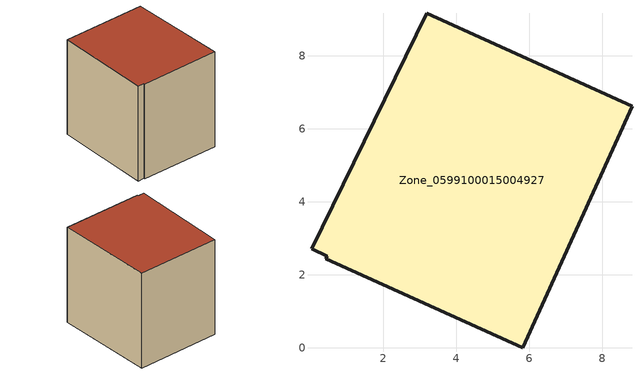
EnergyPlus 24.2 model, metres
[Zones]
Zone_0599100015004927
 floor ground (C_G): 0.46,2.51 0.03,2.71 3.2,9.17 8.82,6.62 5.82,0 0.43,2.44 z0.81
 wall outside (C_F): 5.82,0 8.82,6.62 3.2,9.17 0.03,2.71 0.46,2.51 0.43,2.44 5.82,0 z0.81:7.96
 roof outside (C_R): 0.03,2.71 0.46,2.51 0.43,2.44 5.82,0 8.82,6.62 3.2,9.17 z7.96
[BUILDING]
Pand.0599100015004927: North Axis=0; Terrain=City; Loads Convergence Tolerance Value=0.04; Temperature Convergence Tolerance Value=0.4; Solar Distribution=FullExterior; Maximum Number of Warmup Days=25; Minimum Number of Warmup Days=1
[Site:Location]
Rotterdam.The.Hague.AP_ZH_NLD Design_Conditions: Latitude=51.96; Longitude=4.45; Time Zone=1; Elevation=-4.5
[SITE:GROUNDTEMPERATURE:BUILDINGSURFACE]
18, 18, 18, 18, 18, 18, 18, 18, 18, 18, 18, 18
[MATERIAL] Thermal Absorptance=0.9; Solar Absorptance=0.7; Visible Absorptance=0.7
Name | Roughness | Thickness | Conductivity | Density | Specific Heat
G.TI.1965-1974 | MediumSmooth | 0.15 | 0.882353 | 540 | 1210
F.TI.1965-1974 | Rough | 0.3 | 0.697674 | 1920 | 840
R.TI.1965-1974 | MediumRough | 0.2 | 0.232558 | 1500 | 1000
[CONSTRUCTION]
C_G: G.TI.1965-1974
C_F: F.TI.1965-1974
C_R: R.TI.1965-1974
[ZONE]
Zone_0599100015004927: Type=1; Multiplier=1; Ceiling Height=Autocalculate; Volume=Autocalculate; Floor Area=autocalculate; Part of Total Floor Area=Yes
[ZONEINFILTRATION:DESIGNFLOWRATE]
Infil_Zone_0599100015004927: Zone or ZoneList or Space or SpaceList=Zone_0599100015004927; Schedule=AlwaysOn; Design Flow Rate Calculation Method=Flow/Area; Flow Rate per Floor Area=0.003; Constant Term Coefficient=1; Temperature Term Coefficient=0; Velocity Term Coefficient=0; Velocity Squared Term Coefficient=0
[HVACTEMPLATE:ZONE:IDEALLOADSAIRSYSTEM]
Zone_0599100015004927: Maximum Heating Supply Air Temperature=50; Minimum Cooling Supply Air Temperature=13; Maximum Heating Supply Air Humidity Ratio=0.0156; Minimum Cooling Supply Air Humidity Ratio=0.0077; Heating Limit=NoLimit; Cooling Limit=NoLimit; Dehumidification Control Type=ConstantSensibleHeatRatio; Cooling Sensible Heat Ratio=0.7; Dehumidification Setpoint=60; Humidification Control Type=None; Humidification Setpoint=30; Outdoor Air Method=None; Outdoor Air Flow Rate per Person=0.00944; Outdoor Air Flow Rate per Zone Floor Area=0; Outdoor Air Flow Rate per Zone=0; Demand Controlled Ventilation Type=None; Outdoor Air Economizer Type=NoEconomizer; Heat Recovery Type=None; Sensible Heat Recovery Effectiveness=0.7; Latent Heat Recovery Effectiveness=0.65
[ZONECONTROL:THERMOSTAT]
ThermostatControl_Zone_0599100015004927: Zone or ZoneList=Zone_0599100015004927; Control Type Schedule=DualSetpointControlType; Control 1=Thermostat_Zone_0599100015004927; Temperature Difference Between Cutout And Setpoint=0
[THERMOSTATSETPOINT:DUALSETPOINT]
Thermostat_Zone_0599100015004927: Heating Setpoint Temperature Schedule=HeatingSetpoint_Zone_0599100015004927; Cooling Setpoint Temperature Schedule=CoolingSetpoint_Zone_0599100015004927
[SCHEDULE:COMPACT]
HeatingSetpoint_Zone_0599100015004927: Through: 12/31, For: AllDays, Until: 24:00, 21
CoolingSetpoint_Zone_0599100015004927: Through: 12/31, For: AllDays, Until: 24:00, 24
DualSetpointControlType: Through: 12/31, For: AllDays, Until: 24:00, 4
AlwaysOn: Through: 12/31, For: AllDays, Until: 24:00, 1
